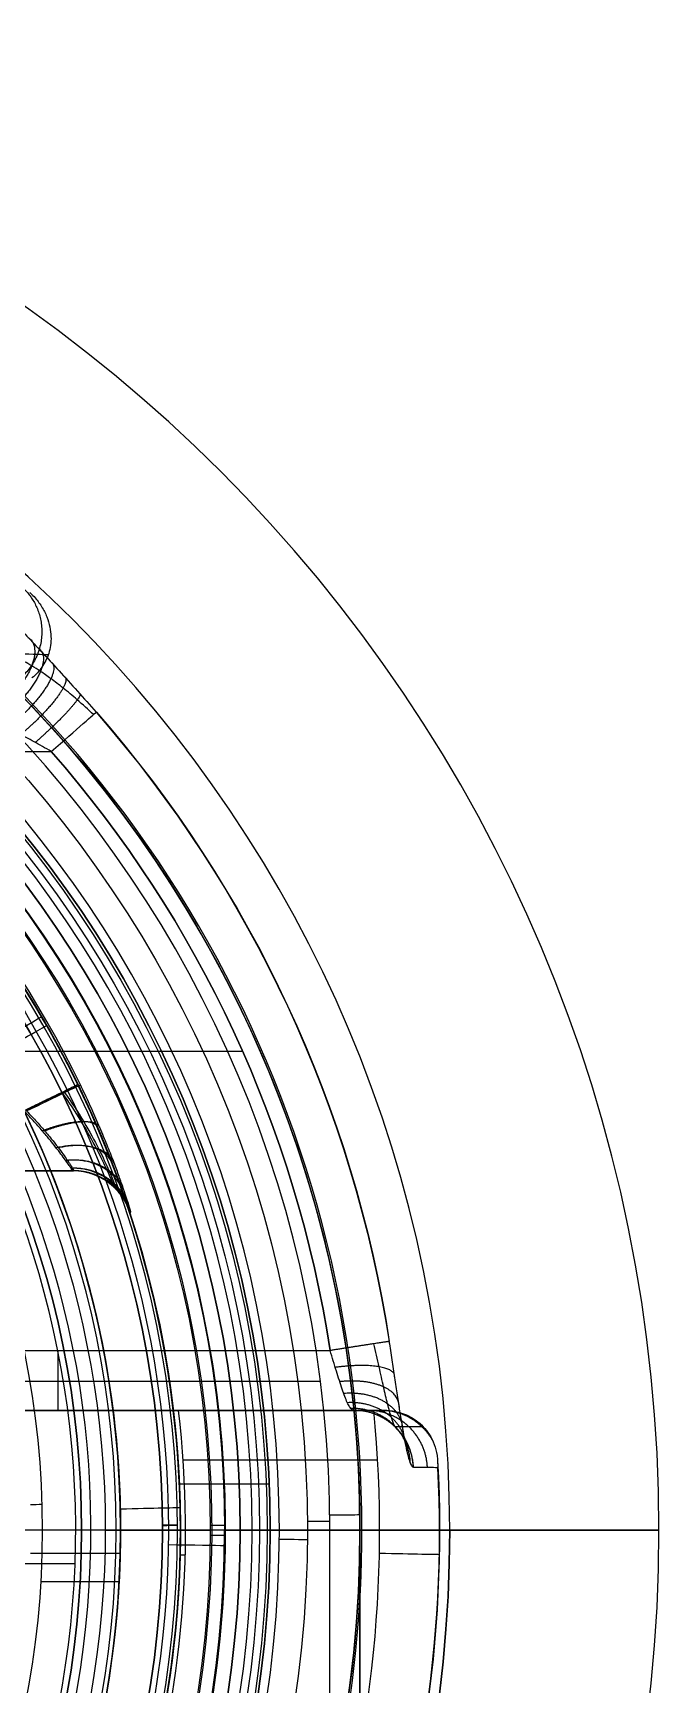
# Model space of a CAD drawing. Header units: centimetres. Extents: x -2.5 to 2.5, y -13.5 to 2.5.
# Drawn here: x 1.454 to 2.5, y -0.258 to 2.5 of the extents above; entities that cross this region are included whole.
import ezdxf

# ---------------------------------------------------------------- set-up
doc = ezdxf.new("R2010")
doc.units = ezdxf.units.CM
doc.layers.add('Default', color=7, linetype='Continuous', true_color=0x000000)

msp = doc.modelspace()

# ---------------------------------------------------------------- linework, layer by layer
at = {"layer": 'Default'}
for p, q in [((1.3365, 0.8, -11.1), (1.8037, 0.8, -11.1)), ((1.3865, 0.7995, -11.7), (1.5003, 0.7995, -11.7)), ((-1.5212, 0.6, -3.65), (1.5212, 0.6, -3.65)), ((-1.9341, 0.2486, 3.2502), (1.9341, 0.2486, 3.2502)), ((1, 0.2, -11.4501), (2.0151, 0.2, -11.4501)), ((1.5204, 0.2, -11.7002), (1.5204, 0.2, -11.2)), ((2.0296, 0.1168, -11.7), (1.7046, 0.1168, -11.7)), ((1.6982, 0.0776, -12.2), (1.8484, 0.0776, -12.2)), ((1.68, 0, 3.0503), (0.4909, 0, 3.0503)), ((1.6, 0, -2.85), (1.355, 0, -2.85)), ((1.55, 0, 1.575), (1.55, 0, 1.425)), ((1.575, 0, 1.6), (1.75, 0, 1.6)), ((1.8, 0, 1.4), (1.5927, 0, 1.4)), ((1.67, 0, 2.1681), (1.67, 0, 1.9681)), ((1.75, 0, 1.9431), (1.695, 0, 1.9431)), ((1.75, 0, 2.1931), (1.695, 0, 2.1931)), ((1.7, 0, 0.4), (1.7, 0, -2.2)), ((1.7, 0, -2.95), (1.7, 0, -3.2)), ((1.775, 0, 1.625), (1.775, 0, 1.9181)), ((1.775, 0, 2.2181), (1.775, 0, 2.2431)), ((1.8322, 0, 2.3), (1.82, 0, 2.3)), ((1.9123, 0.0149, 2.7003), (1.9499, 0.0149, 2.7003)), ((2, 0, 2.1), (2, 0, -3.2)), ((1.85, 0, -12), (2.15, 0, -12)), ((2.15, 0, -12.2), (2.4997, 0, -12.2)), ((1.5995, -0.0392, -2.3), (1.4495, -0.0392, -2.3)), ((1.524, -0.056, 1.4), (1.2988, -0.056, 1.4)), ((1.4673, -0.0855, 0.5), (1.5977, -0.0855, 0.5))]:
    msp.add_line(p, q, dxfattribs=at)
for centre, radius, start, end in [((0, 0, -12.2), 2.4997, 270, 90), ((0, 0, -12), 2.15, 0, 180), ((0, 0, -12.2), 2.15, 0, 180), ((0, 0, -12.1), 2.15, 0, 180), ((0, 0, 2.7502), 2, 0, 180), ((0, 0, 3.2003), 2, 360, 180), ((0, 0, 2.9752), 2, 0, 180), ((0, 0, -3.2), 2, 270, 90), ((0, 0, 2.7003), 1.95, 0, 180), ((0, 0, 3.2502), 1.95, 0, 180), ((0, 0, 2.7331), 1.8654, 0, 180), ((0, 0, -12.2), 1.85, 0, 180), ((0, 0, -12.1), 1.85, 0, 180), ((0, 0, 2.3), 1.82, 0, 180), ((0, 0, 2.28), 1.8, 0, 180), ((0, 0, 1.4), 1.8, 0, 180), ((0, 0, 2.1979), 1.8, 0, 90), ((0, 0, 2.0421), 1.8, 0, 90), ((0, 0, 1.625), 1.775, 270, 90), ((0, 0, 2.2181), 1.775, 270, 90), ((0, 0, 1.7716), 1.775, 270, 90), ((0, 0, 2.2306), 1.775, 270, 89.5314), ((0, 0, 2.2036), 2.0033, 360, 58.7229), ((0, 0, -3.2), 1.7, 270, 90), ((0, 0, 1.9431), 1.695, 270, 90), ((0, 0, 2.1931), 1.695, 270, 90), ((0, 0, -3.999), 1.7039, 25.8764, 88.8984), ((0, 0, 1.9681), 1.67, 270, 90), ((0, 0, -2.3), 1.6, 304.7778, 235.2223), ((0, 0, -2.85), 1.6, 270, 90), ((0, 0, 1.4), 1.5927, 0, 180), ((0, 0, 1.3), 1.535, 0, 180), ((0, 0, 0.95), 1.535, 0, 180), ((0, 0, 1.6), 1.575, 110.3329, 69.6671), ((0, 0, 0.5), 1.4698, 270, 90), ((0, 0, 1.4), 1.525, 112.0972, 67.9028), ((0, 0, -11.1), 1.9732, 8.745, 41.2108), ((0, 0, -12.2), 1.7, 0, 32.3204), ((0, 0, -11.95), 1.7, 0, 32.3204), ((0, 0, -11.7), 1.7086, 268.5991, 6.7221), ((0, 0, -11.7), 1.7086, 268.5991, 6.7221), ((0, 0, -11.7), 2.033, 268.9001, 5.6458), ((0, 0, -12.1), 2.15, 180, 0), ((0, 0, 2.7331), 1.8654, 180, 0), ((0, 0, -12.1), 1.85, 180, 0), ((0, 0, 2.3), 1.82, 180, 0), ((0, 0, 2.28), 1.8, 180, 0), ((0, 0, 1.4), 1.8, 180, 0), ((0, 0, 2.9845), 1.7739, 180, 360), ((0, 0, -11.9502), 1.7, 180, 0), ((0, 0, 1.4), 1.5927, 180, 0), ((0, 0, 1.3), 1.535, 180, 0), ((0, 0, 0.95), 1.535, 180, 0), ((0, 0, 2.2036), 2.0033, 268.6052, 0), ((0, 0, 2.0421), 1.8, 270, 0), ((0, 0, -12), 2.15, 180, 0), ((0, 0, -12.2), 1.85, 180, 0)]:
    msp.add_arc(centre, radius, start, end, dxfattribs=at)
at = {"layer": 'Default', "extrusion": (0, 0, -1)}
for centre, radius, start, end in [((0, 0, -2.7003), 1.9124, 360, 180), ((0, 0, 0.55), 2, 90, 196.6608), ((0, 0, 12), 1.85, 0, 180), ((0, 0, -2.9845), 1.7739, 0, 180), ((0, 0, -2.3), 1.8322, 0, 180), ((0, 0, -2.12), 1.845, 90, 270), ((0, 0, 0.9), 1.7, 336.1372, 203.8627), ((0, 0, -2.239), 1.8, 0, 180), ((0, 0, -1.721), 1.8, 0, 180), ((0, 0, -0.4), 1.7, 350.0409, 189.9591), ((0, 0, -1.9181), 1.775, 90, 270), ((0, 0, -2.2431), 1.775, 92.1373, 270), ((0, 0, -1.6), 1.75, 90, 270), ((0, 0, -1.9431), 1.75, 90, 270), ((0, 0, -2.1931), 1.75, 90, 270), ((0, 0, -0.5), 1.6, 350.0409, 189.9591), ((0, 0, -2.1), 2, 121.2771, 271.3948), ((0, 0, 2.95), 1.7, 90, 270), ((0, 0, 3.075), 1.7, 90, 270), ((0, 0, -2.1), 2, 121.2771, 238.7227), ((0, 0, -2.1681), 1.67, 90, 270), ((0, 0, -2.0681), 1.67, 90, 270), ((0, 0, -1.125), 1.535, 0, 180), ((0, 0, -1.575), 1.55, 112.0972, 67.9028), ((0, 0, -1.425), 1.55, 112.0972, 67.9028), ((0, 0, -1.5), 1.55, 112.0972, 67.9028), ((0, 0, 11), 2.0732, 138.7892, 171.2549), ((0, 0, 11.1), 1.9732, 138.7892, 171.2549), ((0, 0, -3.0503), 1.68, 141.8372, 180), ((0, 0, 2.3), 1.6, 160.3185, 235.2222), ((0, 0, 2.85), 1.6, 173.0769, 270), ((0, 0, 11.6), 2.133, 176.899, 271.0999), ((0, 0, 11.5897), 2.1324, 177.1805, 270), ((0, 0, 12.2), 2.15, 180, 0), ((0, 0, -2.7003), 1.9124, 180, 360), ((0, 0, 12), 1.85, 180, 0), ((0, 0, -2.3), 1.8322, 180, 0), ((0, 0, -1.721), 1.8, 180, 0), ((0, 0, -2.239), 1.8, 180, 0), ((0, 0, -1.125), 1.535, 180, 0), ((0, 0, -2.1979), 1.8, 180, 270), ((0, 0, 12.2), 1.7, 180, 0), ((0, 0, 11.7004), 1.7, 180, 271.4009), ((0, 0, -3.0503), 1.68, 180, 218.1628)]:
    msp.add_arc(centre, radius, start, end, dxfattribs=at)
at = {"layer": 'Default', "extrusion": (1.18574e-07, 1.91766e-06, -1)}
msp.add_arc((0, 0, -2.2849), 1.7524, 93.5352, 86.4648, dxfattribs=at)
at = {"layer": 'Default', "extrusion": (-4.41645e-08, 4.39232e-08, 1)}
msp.add_arc((0, 0, -2.2), 1.7, 304.7778, 235.2223, dxfattribs=at)
at = {"layer": 'Default', "extrusion": (-9.68216e-06, 6.18702e-06, -1)}
msp.add_arc((0, 0, 3.2999), 1.7001, 91.1016, 154.0566, dxfattribs=at)
at = {"layer": 'Default', "extrusion": (0.658832, -0.75229, -2.92689e-07)}
for start, end in [(270, 0), (0, 5.4784)]:
    msp.add_arc((1.9732, -11, 0), 0.1, start, end, dxfattribs=at)
at = {"layer": 'Default', "extrusion": (4.5726e-08, 4.00453e-08, -1)}
msp.add_arc((0, 0, 10.9905), 2.0727, 138.7892, 171.2549, dxfattribs=at)
at = {"layer": 'Default', "extrusion": (-0.504121, 0.863633, 0)}
msp.add_arc((-1.6, -2.2), 0.1, 180, 270, dxfattribs=at)
at = {"layer": 'Default', "extrusion": (-0.495675, 0.868508, 0)}
msp.add_arc((-1.6, 0.4), 0.1, 90, 180, dxfattribs=at)
at = {"layer": 'Default', "extrusion": (-0.437483, 0.899227, -3.14299e-11)}
msp.add_arc((-1.6001, -3.3), 0.1, 179.9357, 270.0058, dxfattribs=at)
at = {"layer": 'Default', "extrusion": (-0.436432, 0.899737, -2.66344e-10)}
msp.add_arc((-1.6039, -4, 0), 0.1, 90, 179.439, dxfattribs=at)
at = {"layer": 'Default', "extrusion": (-0.003865, -2.68765e-10, 0.999993)}
msp.add_arc((1.5069, 0.5, -3.5059), 0.1, 18.2033, 90, dxfattribs=at)
at = {"layer": 'Default', "extrusion": (-0.00773, 1.02128e-09, 0.99997)}
msp.add_arc((1.4928, 0.5, -3.8117), 0.1, 18.1835, 90, dxfattribs=at)
at = {"layer": 'Default', "extrusion": (-0.152037, 0.988375, -1.26751e-06)}
for start, end in [(180, 270.0005), (174.5216, 180)]:
    msp.add_arc((-1.9732, -11, 0), 0.1, start, end, dxfattribs=at)
at = {"layer": 'Default', "extrusion": (1, 0, 0)}
msp.add_arc((0.3, -11.2, 1.4951), 0.1, 90, 180, dxfattribs=at)
at = {"layer": 'Default', "extrusion": (-0.013757, 2.29282e-12, -0.999905)}
msp.add_arc((-0.161, 0, 11.6759), 1.6998, 173.243, 180, dxfattribs=at)
at = {"layer": 'Default', "extrusion": (-0.098041, 4.80132e-07, 0.995182)}
msp.add_arc((-0.1, 0.8825, -11.3412), 0.1, 92.8631, 180, dxfattribs=at)
at = {"layer": 'Default', "extrusion": (-0.029117, 0.999576, 0)}
msp.add_arc((-1.4698, 0.6), 0.1, 270, 281.4411, dxfattribs=at)
at = {"layer": 'Default', "extrusion": (-0.022267, 0.999752, 0)}
msp.add_arc((-1.6, -2.95), 0.1, 90, 180, dxfattribs=at)
at = {"layer": 'Default', "extrusion": (0, -1, 0)}
for centre, radius, start, end in [((0, -0.3926), 3.2, 56.7962, 79.4747), ((1.68, 2.9502), 0.1, 20, 90), ((1.8322, 2.1), 0.2, 31.1985, 90), ((1.9124, 2.7502), 0.05, 200, 270), ((1.95, 3.2003), 0.05, 0, 90)]:
    msp.add_arc(centre, radius, start, end, dxfattribs=at)
at = {"layer": 'Default', "extrusion": (-0.005033, 0.999987, 0)}
msp.add_arc((-1.695, 1.9681), 0.025, 270, 0, dxfattribs=at)
at = {"layer": 'Default', "extrusion": (-0.004802, 0.999988, 0)}
msp.add_arc((-1.695, 2.1681), 0.025, 0, 90, dxfattribs=at)
at = {"layer": 'Default', "extrusion": (0.004344, -0.999991, 0)}
for centre, radius, end in [((1.75, 1.9181), 0.025, 90), ((1.725, 2.2431), 0.05, 56.7962)]:
    msp.add_arc(centre, radius, 0, end, dxfattribs=at)
at = {"layer": 'Default', "extrusion": (0, 1, 0)}
for centre, radius, start, end in [((-1.755, 2.12), 0.09, 120, 180), ((-1.755, 2.12), 0.09, 180, 240), ((-1.95, 2.7502), 0.05, 180, 270), ((-83.3, -3.2), 81.6, 354.098696, 0), ((-83.3, -3.2), 81.3, 353.644267, 0)]:
    msp.add_arc(centre, radius, start, end, dxfattribs=at)
at = {"layer": 'Default', "extrusion": (0.012985, -0.999916, 0)}
msp.add_arc((1.95, 2.7502), 0.05, 270, 0, dxfattribs=at)
at = {"layer": 'Default', "extrusion": (0.014366, 0.999897, 0)}
msp.add_arc((-1.68, 2.9502), 0.1, 90, 160, dxfattribs=at)
at = {"layer": 'Default', "extrusion": (-0.004735, -0.999989, 0)}
for centre in [(1.75, 1.625), (1.75, 2.2181)]:
    msp.add_arc(centre, 0.025, 270, 0, dxfattribs=at)
at = {"layer": 'Default', "extrusion": (0.008388, 0.999965, 0)}
msp.add_arc((-1.9124, 2.7502), 0.05, 270, 340, dxfattribs=at)
at = {"layer": 'Default', "extrusion": (-0.024448, -0.999701, 0)}
msp.add_arc((1.7086, -11.8), 0.1, 90, 94.9386, dxfattribs=at)
at = {"layer": 'Default', "extrusion": (0.024341, 0.999704, 0)}
msp.add_arc((-3.65, 2.1), 1.65, 360, 3.5999, dxfattribs=at)
at = {"layer": 'Default', "extrusion": (0.019195, 0.999816, 0)}
for start, end in [(180, 270), (174.0987, 180)]:
    msp.add_arc((-2.033, -11.6), 0.1, start, end, dxfattribs=at)
at = {"layer": 'Default'}
for points, weights in [([(1.4368, 1.5735, -11.5735), (1.5147, 1.5007, -11.5616), (1.4767, 1.4, -11.5674), (1.3697, 1.4, -11.5838)], [1.47694473437, 0.848374317244, 0.841103509087, 1.4551323099]), ([(1.4459, 1.4904, -11.0296), (1.4825, 1.4656, -11.109), (1.4428, 1.3992, -11.149), (1.3766, 1.3595, -11.1196)], [1.22330448989, 0.855709204707, 0.941954862518, 1.48204146332]), ([(1.4633, 1.4717, -11.0179), (1.4931, 1.4528, -11.0973), (1.454, 1.3925, -11.1383), (1.3931, 1.3506, -11.1137)], [1.18489695964, 0.862603565963, 0.961651733866, 1.48204146335]), ([(1.4832, 1.4502, -11.0074), (1.5064, 1.4372, -11.0855), (1.468, 1.3834, -11.1275), (1.412, 1.3403, -11.1085)], [1.14781974845, 0.871315391976, 0.982722630283, 1.48204146337]), ([(1.5057, 1.4256, -10.9988), (1.5226, 1.4183, -11.0744), (1.485, 1.3715, -11.117), (1.4335, 1.3286, -11.1042)], [1.11289081553, 0.882112421604, 1.00516263756, 1.4820414634]), ([(1.5311, 1.3974, -10.9928), (1.5418, 1.3959, -11.0648), (1.5051, 1.3566, -11.1075), (1.4576, 1.3152, -11.1012)], [1.08097389076, 0.895279873637, 1.02896906453, 1.48204146344]), ([(1.5593, 1.3656, -10.9905), (1.5599, 1.3661, -10.9983), (1.5597, 1.366, -11.0063), (1.5589, 1.3652, -11.0142)], [1.05302278859, 1.03419263319, 1.02037788854, 1.01157855466]), ([(1.5287, 0.7437, -3.2999), (1.5288, 0.7438, -3.3585), (1.4915, 0.7257, -3.4), (1.4388, 0.7, -3.4)], [1.17189844941, 0.942719462172, 0.942700518431, 1.17184161818]), ([(1.5277, 0.7411, -3.9661), (1.5142, 0.7345, -3.9242), (1.4815, 0.7186, -3.9), (1.4431, 0.7, -3.9)], [1.05105774563, 0.955059030744, 0.994432821235, 1.1691791171]), ([(1.5613, 0.6728, -3.3113), (1.5548, 0.688, -3.3619), (1.5177, 0.6851, -3.3992), (1.4694, 0.6666, -3.4057)], [1.11493080701, 0.94462072066, 0.963590990903, 1.17184161774]), ([(1.5654, 0.6727, -3.9876), (1.5585, 0.6875, -3.9374), (1.5215, 0.6848, -3.9007), (1.4735, 0.6666, -3.8943)], [1.11314285097, 0.945479299686, 0.964158054974, 1.16917911684]), ([(1.586, 0.6124, -3.3426), (1.5755, 0.6397, -3.3824), (1.5386, 0.6492, -3.4127), (1.4927, 0.6382, -3.4214)], [1.08327286879, 0.948008726864, 0.977531643045, 1.17184161734]), ([(1.5896, 0.6124, -3.9564), (1.5788, 0.6394, -3.9168), (1.5419, 0.6489, -3.887), (1.4963, 0.6382, -3.8787)], [1.08240599689, 0.948752935857, 0.977677309093, 1.16917911659]), ([(1.6027, 0.5676, -3.3878), (1.5899, 0.6038, -3.4153), (1.553, 0.6221, -3.4366), (1.5084, 0.6171, -3.444)], [1.06680699201, 0.950838466885, 0.985850008539, 1.17184161697]), ([(1.6057, 0.5677, -3.9112), (1.5928, 0.6036, -3.8839), (1.5559, 0.6219, -3.8631), (1.5114, 0.6172, -3.856)], [1.06673384497, 0.951408425482, 0.985556849283, 1.16917911637]), ([(1.6123, 0.5402, -3.4423), (1.5984, 0.5818, -3.4562), (1.5615, 0.6055, -3.4671), (1.5175, 0.6042, -3.4713)], [1.05897631192, 0.952544987379, 0.990166755612, 1.17184161662]), ([(1.6147, 0.5402, -3.8568), (1.6007, 0.5817, -3.843), (1.5639, 0.6053, -3.8325), (1.5198, 0.6042, -3.8288)], [1.05967443764, 0.952906676235, 0.989408235742, 1.16917911616]), ([(1.6154, 0.5312, -3.4996), (1.6012, 0.5746, -3.4997), (1.5643, 0.6, -3.4998), (1.5204, 0.6, -3.5)], [1.05660132764, 0.953118552402, 0.991531981951, 1.17184161629]), ([(1.6155, 0.5312, -3.5185), (1.6015, 0.5738, -3.5185), (1.5653, 0.6, -3.5187), (1.5205, 0.6, -3.5189)], [1.10499840517, 0.965039201421, 0.96500054229, 1.10488242778]), ([(1.6166, 0.5312, -3.7235), (1.6027, 0.5737, -3.7236), (1.5664, 0.6, -3.7238), (1.5216, 0.6, -3.7241)], [1.10499840509, 0.965010967598, 0.965000532414, 1.10496709954]), ([(1.6172, 0.5312, -3.7993), (1.603, 0.5743, -3.7994), (1.5665, 0.5997, -3.7997), (1.5228, 0.6, -3.8)], [1.05808359523, 0.953894434577, 0.989874556938, 1.16602396231]), ([(2.0486, 0.3151, -10.9905), (2.0546, 0.3161, -11.0533), (2.0126, 0.3096, -11.1), (1.9503, 0.3, -11.1)], [1.1958176373, 0.934730808322, 0.934727454276, 1.19580757516]), ([(2.0577, 0.2558, -10.9985), (2.0612, 0.2736, -11.0573), (2.0193, 0.2802, -11.1016), (1.9589, 0.2717, -11.1041)], [1.17633516696, 0.934901177192, 0.941391519904, 1.1958061951]), ([(2.0654, 0.2054, -11.0198), (2.0672, 0.2371, -11.0711), (2.0254, 0.2546, -11.1105), (1.9663, 0.2478, -11.1147)], [1.16338862029, 0.935220267412, 0.946025705193, 1.19580493363]), ([(2.0721, 0.164, -11.0515), (2.0727, 0.2068, -11.0927), (2.0311, 0.2331, -11.1253), (1.9729, 0.2281, -11.1305)], [1.15399885031, 0.935567768925, 0.949502727379, 1.19580372567]), ([(2.0784, 0.1319, -11.0925), (2.0779, 0.1831, -11.1213), (2.0364, 0.216, -11.1453), (1.9791, 0.2128, -11.1511)], [1.14583107085, 0.935957320495, 0.952614467317, 1.19580251132]), ([(2.0842, 0.1118, -11.1399), (2.0826, 0.1678, -11.1546), (2.0412, 0.2048, -11.1689), (1.9848, 0.2032, -11.1748)], [1.13748323819, 0.936446866533, 0.955886223014, 1.19580130763]), ([(2.0895, 0.105, -11.1902), (2.0867, 0.1619, -11.1905), (2.0455, 0.2, -11.1945), (1.9901, 0.2, -11.2)], [1.1281927273, 0.937110728363, 0.959646524405, 1.19580011543]), ([(2.1128, 0.1049, -11.4231), (2.11, 0.1612, -11.4233), (2.0694, 0.2, -11.4275), (2.0134, 0.2, -11.4331)], [1.16001726364, 0.946765763259, 0.946660963647, 1.15970286481]), ([(2.1208, 0.1509, -11.6365), (2.1021, 0.1828, -11.6385), (2.0704, 0.2, -11.6418), (2.0352, 0.2, -11.6454)], [1.01922124645, 0.969441493896, 1.01635254795, 1.1599544086])]:
    msp.add_rational_spline(points, weights, degree=3, dxfattribs=at)
for points, degree in [([(1.3772, 1.5749, -11.1902), (1.3762, 1.5749, -11.1835), (1.3749, 1.5743, -11.1702), (1.3755, 1.5712, -11.1505), (1.3785, 1.566, -11.1307), (1.3842, 1.5584, -11.1108), (1.393, 1.5479, -11.0907), (1.4054, 1.534, -11.0703), (1.4218, 1.5161, -11.0502), (1.4428, 1.4937, -11.0311), (1.4681, 1.4666, -11.0141), (1.497, 1.4353, -11.0008), (1.5281, 1.4009, -10.9923), (1.5488, 1.3775, -10.9905), (1.5593, 1.3656, -10.9905)], 3), ([(1.6882, 0.2, -11.7002), (1.6826, 0.2475, -11.7002), (1.6673, 0.3419, -11.6999), (1.6324, 0.482, -11.7), (1.5855, 0.619, -11.7), (1.5272, 0.7514, -11.7), (1.4579, 0.8784, -11.7), (1.378, 0.999, -11.7), (1.2882, 1.1124, -11.7), (1.189, 1.2179, -11.7), (1.0815, 1.3143, -11.6999), (1.0051, 1.3718, -11.7002), (0.9658, 1.399, -11.7002)], 3), ([(1.4844, 1.3, -11.1), (1.4743, 1.3058, -11.1), (1.455, 1.3166, -11.101), (1.4295, 1.3308, -11.1045), (1.4068, 1.3432, -11.1095), (1.3868, 1.354, -11.1155), (1.3692, 1.3635, -11.1224), (1.3539, 1.3717, -11.13), (1.3408, 1.3788, -11.1382), (1.33, 1.3849, -11.1468), (1.3215, 1.3899, -11.1558), (1.3153, 1.3939, -11.165), (1.3114, 1.3967, -11.1741), (1.3097, 1.3986, -11.1828), (1.3097, 1.3997, -11.1913), (1.3108, 1.4, -11.1971), (1.3117, 1.4, -11.2)], 3), ([(1, 1.3, -11.1), (1.2422, 1.3, -11.1), (1.4844, 1.3, -11.1)], 2), ([(1.5287, 0.7437, -3.2999), (1.5341, 0.7328, -3.2999), (1.5443, 0.7112, -3.3015), (1.5585, 0.6795, -3.3084), (1.5712, 0.6496, -3.3197), (1.5822, 0.6223, -3.3349), (1.5915, 0.5982, -3.3532), (1.5991, 0.5776, -3.3741), (1.6052, 0.5606, -3.3971), (1.6098, 0.5473, -3.4219), (1.6131, 0.5379, -3.4476), (1.615, 0.5324, -3.4738), (1.6154, 0.5312, -3.491), (1.6154, 0.5312, -3.4996)], 3), ([(1.6172, 0.5312, -3.7993), (1.6173, 0.5312, -3.8079), (1.617, 0.5324, -3.8252), (1.6154, 0.5379, -3.8514), (1.6125, 0.5473, -3.8771), (1.6081, 0.5605, -3.9019), (1.6023, 0.5776, -3.9249), (1.595, 0.5981, -3.9458), (1.586, 0.6222, -3.9641), (1.5751, 0.6496, -3.9792), (1.5626, 0.6794, -3.9905), (1.5485, 0.7111, -3.9974), (1.5384, 0.7327, -3.999), (1.5331, 0.7436, -3.999)], 3), ([(1.5204, 0.6, -3.5), (1.5204, 0.6, -3.4953), (1.5199, 0.6007, -3.4858), (1.5178, 0.6037, -3.4718), (1.5143, 0.6088, -3.4581), (1.5093, 0.6159, -3.4452), (1.5027, 0.6251, -3.4332), (1.4942, 0.6363, -3.4224), (1.4838, 0.6495, -3.4132), (1.4713, 0.6647, -3.4059), (1.4564, 0.6815, -3.4012), (1.4449, 0.6937, -3.4), (1.4388, 0.7, -3.4)], 3), ([(1.4431, 0.7, -3.9), (1.4492, 0.6937, -3.9), (1.4606, 0.6815, -3.8988), (1.4753, 0.6646, -3.8941), (1.4877, 0.6495, -3.8868), (1.4978, 0.6363, -3.8777), (1.506, 0.6252, -3.8669), (1.5123, 0.616, -3.8549), (1.517, 0.6088, -3.842), (1.5202, 0.6037, -3.8283), (1.522, 0.6007, -3.8143), (1.5223, 0.6, -3.8048), (1.5222, 0.6, -3.8)], 3), ([(1.5222, 0.6, -3.8), (0, 0.6, -3.8), (-1.5222, 0.6, -3.8)], 2), ([(1.5204, 0.6, -3.5), (1.3677, 0.6, -3.5), (1.2149, 0.6, -3.5)], 2), ([(1.5222, 0.6, -3.8), (1.5219, 0.6, -3.7667), (1.5215, 0.6, -3.7), (1.5209, 0.6, -3.6), (1.5206, 0.6, -3.5333), (1.5204, 0.6, -3.5)], 3), ([(1.6154, 0.5312, -3.4996), (1.6156, 0.5312, -3.5329), (1.6159, 0.5312, -3.5995), (1.6165, 0.5312, -3.6994), (1.6169, 0.5312, -3.766), (1.6172, 0.5312, -3.7993)], 3), ([(2.0486, 0.3151, -10.9905), (2.0502, 0.3049, -10.9905), (2.0533, 0.2845, -10.9919), (2.0579, 0.2542, -10.9983), (2.0623, 0.2253, -11.0088), (2.0664, 0.1985, -11.0232), (2.0703, 0.1745, -11.0409), (2.0739, 0.1535, -11.0615), (2.0774, 0.136, -11.0845), (2.0807, 0.1222, -11.1095), (2.0838, 0.1122, -11.1359), (2.0868, 0.1063, -11.1631), (2.0886, 0.105, -11.1812), (2.0895, 0.105, -11.1902)], 3), ([(1, 0.3, -11.1), (1.4751, 0.3, -11.1), (1.9503, 0.3, -11.1)], 2), ([(1.9901, 0.2, -11.2), (1.989, 0.2, -11.1942), (1.9866, 0.201, -11.1827), (1.9828, 0.2055, -11.1658), (1.9789, 0.2128, -11.15), (1.9747, 0.2228, -11.1356), (1.9704, 0.2352, -11.1232), (1.9657, 0.2495, -11.1131), (1.9608, 0.2654, -11.1056), (1.9556, 0.2824, -11.101), (1.952, 0.2941, -11.1), (1.9503, 0.3, -11.1)], 3), ([(1, 0.2, -11.7), (1.3441, 0.2, -11.7001), (1.6882, 0.2, -11.7002)], 2), ([(1.9901, 0.2, -11.2), (1.4951, 0.2, -11.2), (1, 0.2, -11.2)], 2), ([(2.0231, 0.2, -11.7), (1.86, 0.2, -11.7), (1.6969, 0.2, -11.7)], 2), ([(2.0408, 0.2, -11.6984), (2.035, 0.2, -11.6431), (2.0235, 0.2, -11.5323), (2.0066, 0.2, -11.3662), (1.9956, 0.2, -11.2554), (1.9901, 0.2, -11.2)], 3), ([(2.0231, 0.2, -11.7), (2.0251, 0.2, -11.7), (2.029, 0.2, -11.6999), (2.0349, 0.2, -11.6994), (2.0388, 0.2, -11.6988), (2.0408, 0.2, -11.6984)], 3), ([(2.1298, 0.1154, -11.6), (2.13, 0.1119, -11.5966), (2.13, 0.1084, -11.5932), (2.1299, 0.1049, -11.5897)], 3), ([(2.0895, 0.105, -11.1902), (2.0939, 0.105, -11.2346), (2.1027, 0.105, -11.3234), (2.1162, 0.1049, -11.4566), (2.1253, 0.1049, -11.5453), (2.1299, 0.1049, -11.5897)], 3), ([(1.535, 0, 0.95), (1.4925, 0, 0.9075), (1.45, 0, 0.865)], 2), ([(1.5927, 0, 1.4), (1.5639, 0, 1.35), (1.535, 0, 1.3)], 2), ([(1.535, 0, 0.95), (1.535, 0, 1.125), (1.535, 0, 1.3)], 2), ([(1.7739, 0, 2.9845), (1.8197, 0, 2.8588), (1.8654, 0, 2.7331)], 2), ([(1.8, 0, 2.28), (1.81, 0, 2.29), (1.82, 0, 2.3)], 2), ([(1.8, 0, 2.28), (1.8, 0, 2.239), (1.8, 0, 2.1979)], 2), ([(1.8, 0, 1.4), (1.8, 0, 1.721), (1.8, 0, 2.0421)], 2), ([(1.95, -1.9202, 2.7003), (1.95, -0.9601, 2.7003), (1.95, 0, 2.7003)], 2), ([(1.95, -1.4528, 3.2502), (1.95, -0.7264, 3.2502), (1.95, 0, 3.2502)], 2), ([(2, 0, 2.7502), (2, -0.9601, 2.7502), (2, -1.9202, 2.7502)], 2), ([(2, 0, 3.2003), (2, 0, 2.9752), (2, 0, 2.7502)], 2), ([(2.15, 0, -12), (2.15, 0, -12.1), (2.15, 0, -12.2)], 2), ([(1.7, 0, -11.7004), (1.7, 0, -11.9502), (1.7, 0, -12.2)], 2), ([(1.85, 0, -12), (1.85, 0, -12.1), (1.85, 0, -12.2)], 2), ([(2, -1.4528, 3.2003), (2, -0.7264, 3.2003), (2, 0, 3.2003)], 2)]:
    msp.add_open_spline(points, degree=degree, dxfattribs=at)
for points, knots in [([(1.4484, 1.5658, -11.6), (1.4509, 1.5635, -11.603), (1.4583, 1.556, -11.6122), (1.4687, 1.5423, -11.6273), (1.4775, 1.5249, -11.6441), (1.4825, 1.508, -11.6585), (1.4843, 1.492, -11.6704), (1.4834, 1.4771, -11.6801), (1.4803, 1.4637, -11.6876), (1.4754, 1.4516, -11.6933), (1.469, 1.4408, -11.6972), (1.4613, 1.4313, -11.6995), (1.4553, 1.4255, -11.7), (1.452, 1.4229, -11.7)], [-2.012326, -2.012326, -2.012326, -2.012326, -1.92261, -1.730349, -1.538088, -1.345827, -1.153566, -0.961305, -0.769044, -0.576783, -0.384522, -0.192261, 0, 0, 0, 0]), ([(1.5549, 1.3617, -11.0349), (1.5458, 1.3703, -11.0381), (1.5286, 1.386, -11.0453), (1.5048, 1.4058, -11.0585), (1.4842, 1.4216, -11.0725), (1.4667, 1.4338, -11.0865), (1.4519, 1.4432, -11.1001), (1.4397, 1.4501, -11.1129), (1.4298, 1.4551, -11.1247), (1.422, 1.4585, -11.1353), (1.4159, 1.4607, -11.1447), (1.4114, 1.4619, -11.1527), (1.4082, 1.4626, -11.1594), (1.406, 1.4629, -11.1651), (1.4046, 1.463, -11.1698), (1.4037, 1.4632, -11.174), (1.4034, 1.4635, -11.1779), (1.4035, 1.4641, -11.1819), (1.404, 1.4647, -11.1847), (1.4044, 1.4651, -11.1861)], [0, 0, 0, 0, 0.1131785, 0.2151986, 0.3069753, 0.3894915, 0.4637641, 0.5308599, 0.5916126, 0.6468415, 0.6970219, 0.7425212, 0.7838717, 0.8218705, 0.857503, 0.891446, 0.925613, 0.9619574, 1, 1, 1, 1]), ([(1.4042, 1.4646, -11.1862), (1.4042, 1.4646, -11.1862), (1.423, 1.4639, -11.3141), (1.448, 1.463, -11.4815), (1.4733, 1.4621, -11.6489), (1.4794, 1.4619, -11.6884)], [0.103222, 0.103222, 0.103222, 0.103222, 0.103222, 3.985255, 5.186051, 5.186051, 5.186051, 5.186051]), ([(1.5912, 0.5707, -3.4997), (1.5911, 0.5707, -3.4849), (1.5888, 0.576, -3.4544), (1.5786, 0.5992, -3.4134), (1.5607, 0.6366, -3.382), (1.5349, 0.6836, -3.3658), (1.5137, 0.7156, -3.3672), (1.5024, 0.731, -3.3707)], [0, 0, 0, 0, 0.173316, 0.35706, 0.552152, 0.76617, 1, 1, 1, 1]), ([(1.5064, 0.7307, -3.9289), (1.5177, 0.7154, -3.9323), (1.5387, 0.6833, -3.9337), (1.5642, 0.6363, -3.9174), (1.5814, 0.5992, -3.8859), (1.5909, 0.5761, -3.8448), (1.5927, 0.571, -3.8142), (1.5925, 0.5711, -3.7995)], [0, 0, 0, 0, 0.234117, 0.447495, 0.642178, 0.825861, 1, 1, 1, 1]), ([(1.5808, 0.581, -3.7995), (1.5806, 0.581, -3.7743), (1.5799, 0.581, -3.6806), (1.5794, 0.581, -3.5807), (1.5791, 0.581, -3.5061), (1.5791, 0.581, -3.4998)], [0.030003, 0.030003, 0.030003, 0.030003, 0.788735, 2.841415, 3.030255, 3.030255, 3.030255, 3.030255]), ([(2.0638, 0.1673, -11.1927), (2.0638, 0.1673, -11.1927), (2.0621, 0.1679, -11.1812), (2.0584, 0.1722, -11.1582), (2.0526, 0.1872, -11.1267), (2.0464, 0.2098, -11.1001), (2.0396, 0.2389, -11.08), (2.032, 0.2736, -11.0677), (2.0263, 0.2986, -11.0662), (2.0234, 0.3113, -11.0673), (2.0234, 0.3113, -11.0673)], [0, 0, 0, 0, 0, 0.15982, 0.321178, 0.483966, 0.645897, 0.814999, 1, 1, 1, 1, 1]), ([(1.6882, 0.2, -11.7002), (1.6892, 0.2, -11.7001), (1.6911, 0.2, -11.7002), (1.694, 0.2, -11.7), (1.6959, 0.2, -11.7), (1.6969, 0.2, -11.7)], [-0.08683366, -0.08683366, -0.08683366, -0.08683366, -0.0578891, -0.02894455, 0, 0, 0, 0]), ([(2.0408, 0.2, -11.6984), (2.0452, 0.2, -11.6977), (2.0543, 0.1994, -11.6954), (2.0678, 0.1964, -11.6901), (2.081, 0.1913, -11.6827), (2.0939, 0.1837, -11.673), (2.106, 0.1733, -11.6607), (2.1165, 0.1599, -11.6458), (2.1247, 0.1436, -11.6284), (2.1287, 0.1282, -11.6127), (2.1297, 0.1186, -11.6031), (2.1298, 0.1154, -11.6)], [0, 0, 0, 0, 0.206314, 0.412629, 0.618943, 0.825257, 1.031571, 1.237886, 1.4442, 1.650514, 1.749516, 1.749516, 1.749516, 1.749516]), ([(2.1061, 0.1724, -11.6599), (2.1053, 0.1724, -11.6527), (2.0972, 0.1724, -11.5748), (2.0812, 0.1725, -11.4193), (2.0663, 0.1725, -11.2709), (2.0587, 0.1725, -11.1932)], [0.366181, 0.366181, 0.366181, 0.366181, 0.583143, 2.717394, 5.060555, 5.060555, 5.060555, 5.060555])]:
    msp.add_open_spline(points, degree=3, knots=knots, dxfattribs=at)

doc.saveas('drawing.dxf')
